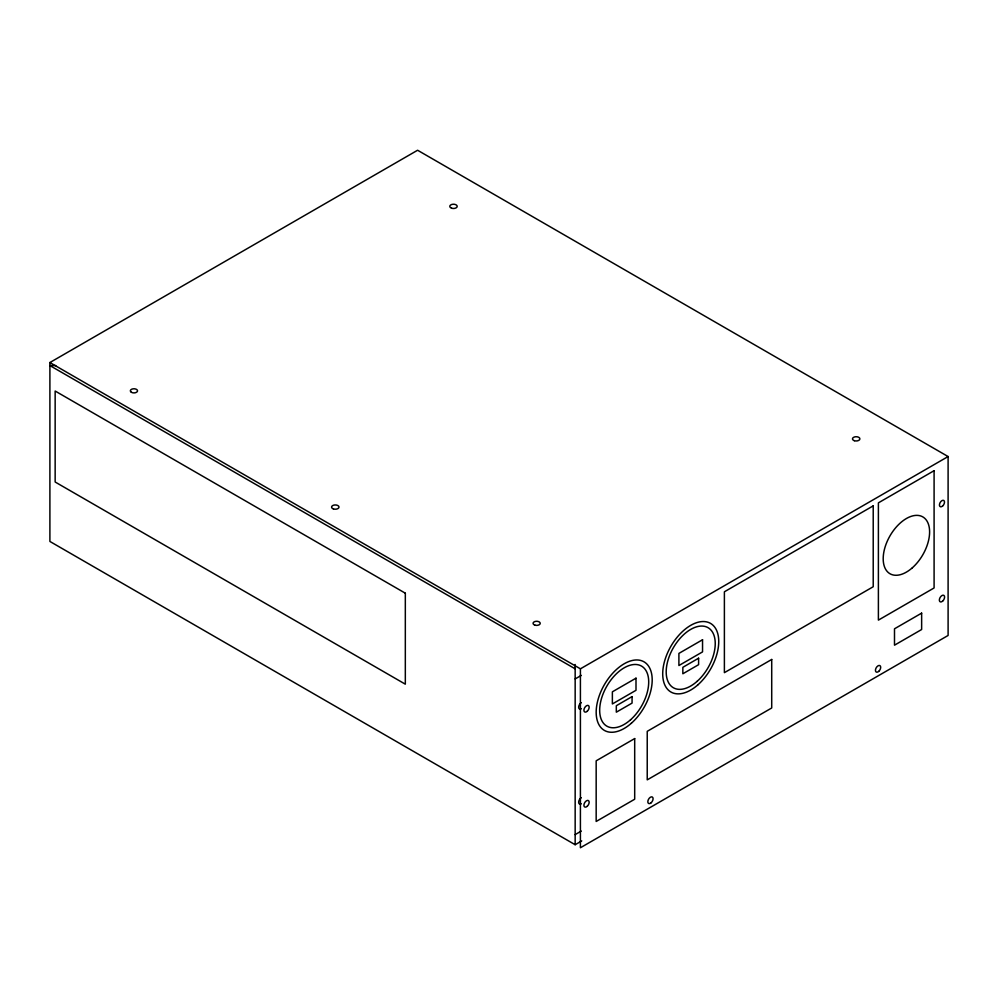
<?xml version="1.0" encoding="UTF-8"?>
<svg xmlns="http://www.w3.org/2000/svg" width="998" height="998" viewBox="0 0 998 998"><rect width="100%" height="100%" fill="white"/><g stroke="black" fill="none" stroke-linecap="round" stroke-linejoin="round"><path stroke-width="1.5" d="M49.9 362.536L417.588 150.249L948.1 456.548L948.1 635.464L580.412 847.751L580.412 668.822L49.9 362.536L49.9 541.452L575.16 844.72L581.734 840.927M580.412 668.822L948.1 456.548M575.16 678.927L581.285 675.396M575.16 834.602L581.285 831.072M55.738 365.567L49.9 365.567L575.16 668.822M575.16 664.493L575.16 844.72M581.285 803.777A3.718 2.146 -60 0 1 578.665 802.255A3.718 2.146 -60 0 1 581.285 797.714M581.285 708.755A3.718 2.146 -60 0 1 578.665 707.233A3.718 2.146 -60 0 1 581.285 702.692M873.213 505.861L724.386 591.789L724.386 672.664L873.213 586.737L873.213 505.861M934.091 470.694L878.39 502.855L878.39 620.12L934.091 587.959L934.091 470.694M636 678.178L612.373 691.826L612.373 703.952L636 690.304L636 678.178M702.542 639.755L678.902 653.403L678.902 665.541L702.542 651.894L702.542 639.755M632.071 696.616L616.315 705.723L616.315 712.185L632.071 703.091L632.071 696.616M698.6 658.206L682.844 667.313L682.844 673.775L698.6 664.68L698.6 658.206M634.691 738.57L596.168 760.813L596.168 821.466L634.691 799.223L634.691 738.57M771.716 659.466L647.228 731.334L647.228 779.862L771.716 707.981L771.716 659.466M921.641 613.134L894.495 628.802L894.495 645.182L921.641 629.513L921.641 613.134M405.325 593.199L55.152 391.029L55.152 482.009L405.325 684.179L405.325 593.199M587.223 711.287A3.718 2.146 -60 0 0 588.396 705.536A3.718 2.146 -60 0 0 584.005 709.428A3.718 2.146 -60 0 0 587.223 711.287M587.223 806.309A3.718 2.146 -60 0 0 588.396 800.558A3.718 2.146 -60 0 0 584.005 804.45A3.718 2.146 -60 0 0 587.223 806.309M942.648 601.108A3.718 2.146 -60 0 0 943.834 595.357A3.718 2.146 -60 0 0 939.43 599.249A3.718 2.146 -60 0 0 942.648 601.108M697.976 684.765A39.621 22.879 -60 0 0 710.526 623.388A39.621 22.879 -60 0 0 663.658 664.955A39.621 22.879 -60 0 0 697.976 684.765M854.325 440.704A3.718 2.146 0 0 0 859.889 438.858A3.718 2.146 0 0 0 854.325 436.999A3.718 2.146 0 0 0 854.325 440.704M534.853 625.122A3.593 2.071 0 0 0 540.23 623.338A3.593 2.071 0 0 0 534.853 621.542A3.593 2.071 0 0 0 534.853 625.122M333.432 508.943A3.718 2.146 0 0 0 339.008 507.084A3.718 2.146 0 0 0 333.432 505.225A3.718 2.146 0 0 0 333.432 508.943M131.399 392.301A3.593 2.071 0 0 0 137.412 391.378A3.593 2.071 0 0 0 133.008 388.833A3.593 2.071 0 0 0 131.399 392.301M451.62 208.208A3.718 2.146 0 0 0 457.196 206.349A3.718 2.146 0 0 0 451.62 204.503A3.718 2.146 0 0 0 451.62 208.208M631.435 723.176A39.621 22.879 -60 0 0 643.997 661.811A39.621 22.879 -60 0 0 597.128 703.365A39.621 22.879 -60 0 0 631.435 723.176M912.409 567.725A32.809 18.937 -60 0 0 922.813 516.902A32.809 18.937 -60 0 0 883.991 551.32A32.809 18.937 -60 0 0 912.409 567.725M651.133 802.779A3.718 2.146 -60 0 0 652.305 797.015A3.718 2.146 -60 0 0 647.914 800.92A3.718 2.146 -60 0 0 651.133 802.779M878.739 671.367A3.718 2.146 -60 0 0 879.924 665.604A3.718 2.146 -60 0 0 875.533 669.508A3.718 2.146 -60 0 0 878.739 671.367M942.623 505.998A3.593 2.071 -60 0 0 943.771 500.447A3.593 2.071 -60 0 0 939.517 504.202A3.593 2.071 -60 0 0 942.623 505.998M697.066 681.385A34.668 20.01 -60 0 0 708.056 627.68A34.668 20.01 -60 0 0 667.038 664.044A34.668 20.01 -60 0 0 697.066 681.385M630.536 719.795A34.668 20.01 -60 0 0 641.514 666.09A34.668 20.01 -60 0 0 600.509 702.467A34.668 20.01 -60 0 0 630.536 719.795"/></g></svg>
